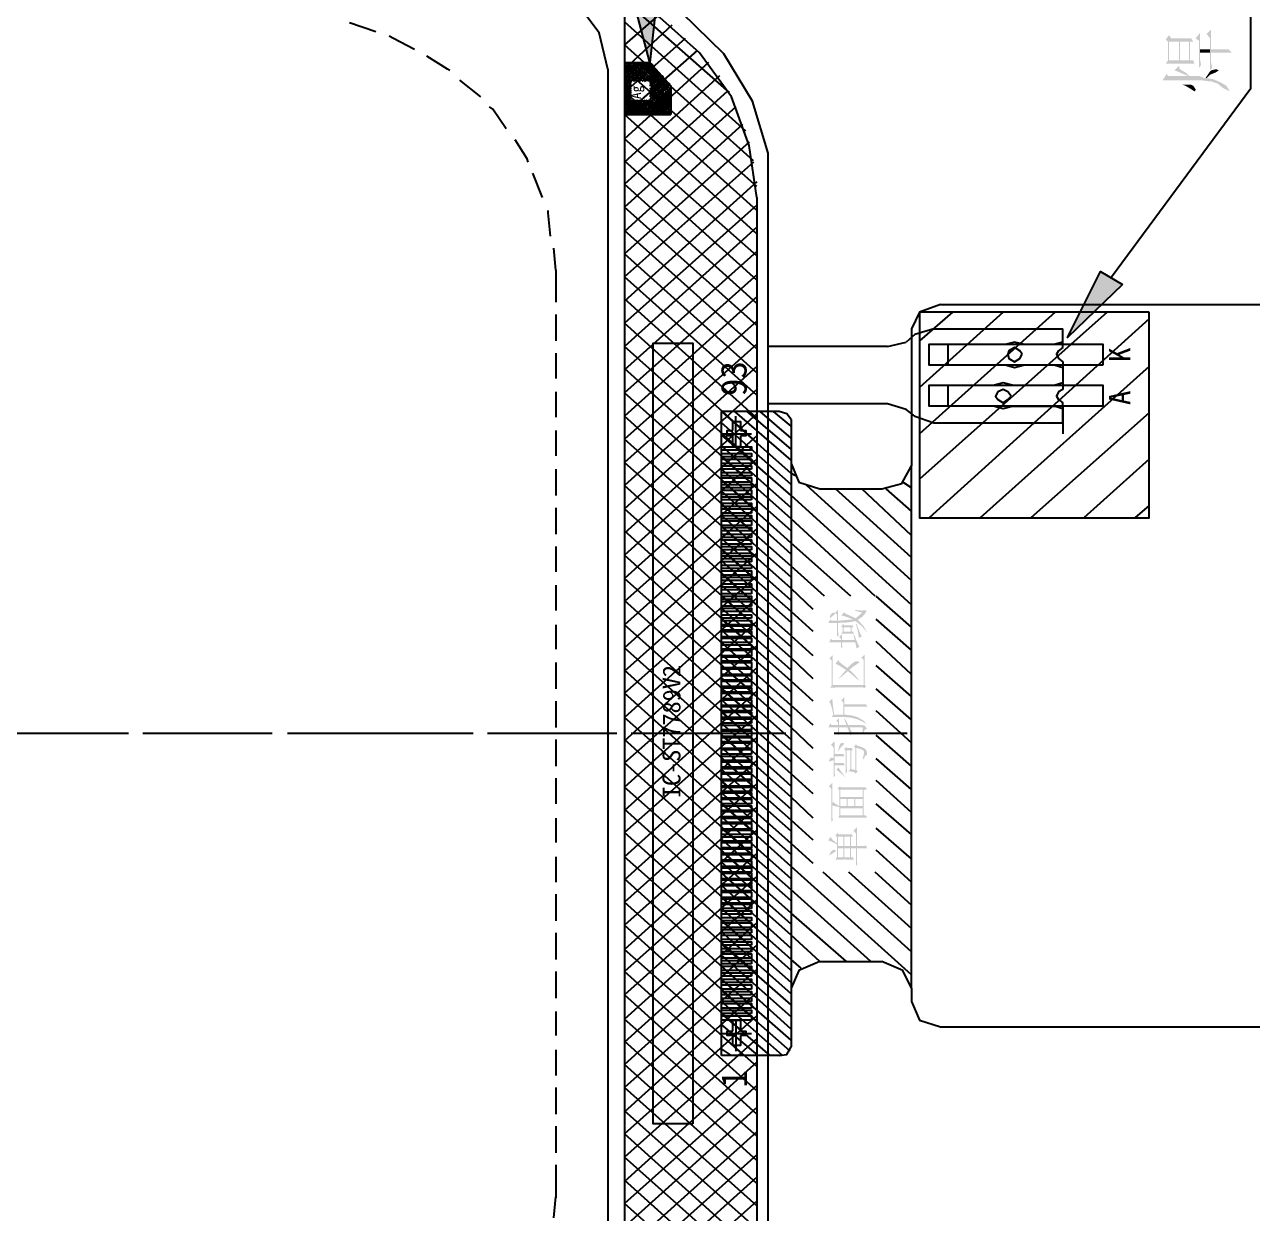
# Model space of a CAD drawing. Header units: millimetres. Extents: x 19 to 191, y 8 to 260.
# Drawn here: x 79.5 to 103.03, y 73.56 to 96.35 of the extents above; entities that cross this region are included whole.
import ezdxf

# ---------------------------------------------------------------- set-up
doc = ezdxf.new("R2010")
doc.units = ezdxf.units.MM
doc.layers.get('0').update_dxf_attribs({"linetype": 'CONTINUOUS'})

msp = doc.modelspace()

# ---------------------------------------------------------------- hatches: boundary and pattern name
for points in [[(91.588167, 96.611722), (91.482333, 95.616889), (91.228333, 96.590556)], [(102.150333, 96.167222), (102.213833, 96.082556), (102.213833, 95.468722), (102.256167, 95.511056), (102.235, 95.638056), (102.235, 96.251889)], [(101.367167, 95.595722), (101.621167, 95.595722), (101.621167, 95.659222), (101.430667, 95.659222), (101.430667, 96.146056), (101.4095, 95.659222)], [(101.367167, 96.061389), (101.4095, 96.019056), (101.4095, 95.659222), (101.430667, 96.146056)], [(101.430667, 96.146056), (101.430667, 96.019056), (101.621167, 96.019056), (101.621167, 95.595722), (101.642333, 95.595722), (101.642333, 96.019056), (101.811667, 96.019056), (101.811667, 95.659222), (101.832833, 96.019056), (101.896333, 96.019056), (101.854, 96.082556), (101.473, 96.082556)], [(101.642333, 95.595722), (101.9175, 95.595722), (101.896333, 95.659222), (101.832833, 95.659222), (101.832833, 96.019056), (101.811667, 95.659222), (101.642333, 95.659222), (101.642333, 96.019056)], [(101.938667, 96.082556), (102.002167, 96.040222), (102.002167, 95.511056), (102.0445, 95.574556), (102.023333, 95.680389), (102.023333, 96.188389)], [(102.023333, 95.807389), (102.213837, 95.807389), (102.213837, 95.870886), (102.023333, 95.870886)], [(102.235, 95.870889), (102.235, 95.807389), (102.637167, 95.807389), (102.573667, 95.870889), (102.446667, 95.870889)], [(101.5365, 95.468722), (101.642333, 95.426389), (101.7905, 95.362889), (101.811667, 95.278222), (102.065667, 95.278222), (102.213833, 95.257056), (102.235, 95.257056), (102.362, 95.214722), (102.467833, 95.130056), (102.594833, 95.066556), (102.531333, 95.172389), (102.4255, 95.235889), (102.277333, 95.299389), (102.150333, 95.320556), (102.108, 95.320556), (102.002167, 95.362889), (101.811667, 95.362889), (101.748167, 95.426389), (101.642333, 95.489889), (101.621167, 95.553389)], [(101.303667, 95.278222), (101.811667, 95.278222), (101.7905, 95.362889), (101.4095, 95.362889), (101.388333, 95.405222)], [(102.129167, 95.320556), (102.150333, 95.320556), (102.213833, 95.384056), (102.319667, 95.426389), (102.383167, 95.468722), (102.340833, 95.489889), (102.319667, 95.489889), (102.235, 95.468722), (102.213833, 95.447556)], [(101.684667, 95.193556), (101.748167, 95.172389), (101.854, 95.108889), (101.9175, 95.066556), (101.938667, 95.087722), (101.938667, 95.108889), (101.896333, 95.172389), (101.854, 95.193556)], [(100.541667, 91.362389), (99.483333, 90.346389), (100.118333, 91.616389)], [(94.191667, 77.963889), (94.212833, 77.963889), (94.212833, 77.985055), (94.191667, 77.985055)], [(89.683167, 73.857556), (89.704333, 73.857556), (89.704333, 73.878727), (89.683167, 73.878727)]]:
    msp.add_hatch(color=7).paths.add_polyline_path(points)
at = {"true_color": 0xff00ff}
h = msp.add_hatch(color=6, dxfattribs=at)
h.paths.add_polyline_path([(95.393639, 84.6731), (95.270167, 84.676407), (95.152758, 84.6731), (95.178114, 84.714441), (95.178114, 84.790508), (95.149451, 84.812557), (95.187485, 84.857205), (95.206226, 84.83185), (95.304893, 84.83185), (95.364976, 84.834606), (95.383717, 84.793816), (95.352298, 84.793816), (95.352298, 84.714441), (95.377654, 84.714441)])
h.paths.add_polyline_path([(95.196855, 84.714441), (95.333005, 84.714441), (95.333005, 84.793816), (95.196855, 84.793816)])
h.paths.add_polyline_path([(95.488448, 84.590968), (95.484926, 84.62765), (95.474323, 84.684744), (95.45659, 84.762198), (95.431673, 84.859962), (95.444351, 84.863269), (95.476786, 84.768503), (95.504571, 84.696733), (95.527602, 84.648011), (95.545775, 84.622388)])
h.paths.add_polyline_path([(94.98133, 84.879254), (94.901955, 84.875947), (94.939989, 84.942644), (94.962589, 84.920595), (95.070076, 84.920595), (95.070076, 85.031389), (95.028735, 85.072731), (95.089368, 85.132813), (95.089368, 84.920595), (95.374347, 84.945951), (95.263552, 84.991702), (95.152758, 85.022019), (95.20347, 85.082101), (95.229653, 85.058192), (95.288908, 85.031389), (95.428366, 84.968), (95.551838, 85.075487), (95.415688, 85.113521), (95.418995, 85.126198), (95.540814, 85.115174), (95.621842, 85.123442), (95.63452, 85.116828), (95.627217, 85.094848), (95.605857, 85.055092), (95.556592, 85.000521), (95.4664, 84.936029), (95.573335, 84.824477), (95.647198, 84.698455), (95.536817, 84.822203), (95.425058, 84.913981), (95.273336, 84.887936), (95.089368, 84.879254), (95.089368, 84.720504), (95.098739, 84.644436), (95.070076, 84.616324), (95.070076, 84.879254)])
h.paths.add_polyline_path([(94.927311, 84.964692), (94.941091, 85.025533), (94.959281, 85.056194), (94.990701, 85.075487), (95.019364, 85.06777), (95.035349, 85.056745), (95.013301, 85.037453)])
h.paths.add_polyline_path([(95.142836, 84.390877), (95.142836, 84.508286), (95.025979, 84.508286), (94.91794, 84.504979), (94.952667, 84.578291), (94.975267, 84.552935), (95.142836, 84.552935), (95.142836, 84.574983), (95.10811, 84.60971), (95.162129, 84.663729), (95.162129, 84.552935), (95.409073, 84.552935), (95.383717, 84.654358), (95.396395, 84.657114), (95.432965, 84.561728), (95.46323, 84.491405), (95.487087, 84.446197), (95.504433, 84.426155), (95.444351, 84.390877), (95.418995, 84.508286), (95.162129, 84.508286), (95.162129, 84.495608), (95.171499, 84.419541)])
h = msp.add_hatch(color=6, dxfattribs=at)
h.paths.add_polyline_path([(95.079446, 83.787568), (95.241504, 83.977737), (95.131812, 84.048844), (95.041413, 84.095146), (95.092124, 84.167906), (95.111072, 84.136005), (95.154412, 84.097902), (95.269616, 84.012464), (95.358017, 84.100245), (95.406317, 84.135936), (95.450414, 84.145858), (95.484038, 84.13759), (95.501126, 84.126565), (95.469707, 84.101209), (95.388678, 84.048844), (95.30765, 83.983801), (95.431673, 83.857021), (95.510497, 83.749534), (95.401356, 83.850958), (95.27623, 83.952381)])
h.paths.add_polyline_path([(94.968652, 83.686144), (94.968652, 84.158536), (94.924555, 84.202633), (94.987945, 84.262715), (94.987945, 83.686144), (95.580501, 83.686144), (95.580501, 84.171214), (95.535853, 84.215311), (95.599794, 84.272637), (95.599794, 83.689452), (95.627906, 83.670159), (95.589872, 83.622755), (95.57113, 83.641496), (95.048027, 83.641496), (95.006824, 83.640738), (94.939989, 83.63874)])
h = msp.add_hatch(color=6, dxfattribs=at)
h.paths.add_polyline_path([(95.647198, 83.27054), (95.563827, 83.27302), (95.504433, 83.273847), (95.209533, 83.273847), (95.209533, 83.121711), (95.346157, 83.107673), (95.464126, 83.07224), (95.563388, 83.015516), (95.643891, 82.937606), (95.551769, 82.99066), (95.450414, 83.035722), (95.330938, 83.064661), (95.194099, 83.075409), (95.064012, 83.075823), (94.965345, 83.073756), (94.997315, 83.121711), (94.978092, 83.214298), (94.958455, 83.286938), (94.938404, 83.339528), (94.91794, 83.371963), (94.978023, 83.425982), (94.990701, 83.299203), (95.013301, 83.121711), (95.190792, 83.121711), (95.190792, 83.355978), (95.149451, 83.397319), (95.209533, 83.457402), (95.209533, 83.317944), (95.529789, 83.317944), (95.627906, 83.321251)])
h.paths.add_polyline_path([(95.317571, 82.72208), (95.305031, 82.77417), (95.26686, 82.88083), (95.10811, 82.88083), (95.10811, 82.788777), (95.114724, 82.750744), (95.089368, 82.725388), (95.089368, 82.88083), (94.905262, 82.877523), (94.939989, 82.953591), (94.962589, 82.924928), (95.089368, 82.924928), (95.089368, 82.966269), (95.054091, 83.000995), (95.10811, 83.055014), (95.10811, 82.924928), (95.250874, 82.924928), (95.206226, 83.042336), (95.218904, 83.045644), (95.282294, 82.924928), (95.53916, 82.924928), (95.602481, 82.909218), (95.640584, 82.855474), (95.600896, 82.831565), (95.564516, 82.760114), (95.551838, 82.760114), (95.561484, 82.81875), (95.564516, 82.855474), (95.555834, 82.874354), (95.529789, 82.88083), (95.304893, 82.88083), (95.349955, 82.794841), (95.377654, 82.760114)])
h = msp.add_hatch(color=6, dxfattribs=at)
h.paths.add_polyline_path([(95.234889, 81.991991), (95.234889, 82.432412), (95.206226, 82.454461), (95.241504, 82.501866), (95.260245, 82.479817), (95.355605, 82.483124), (95.371039, 82.43572), (95.345683, 82.43572), (95.345683, 82.07743), (95.421751, 82.058137), (95.421751, 82.483124), (95.393639, 82.505173), (95.431673, 82.555885), (95.447107, 82.530529), (95.557212, 82.493873), (95.613574, 82.460524), (95.637001, 82.417943), (95.647198, 82.353037), (95.609991, 82.334089), (95.574438, 82.264292), (95.561209, 82.267599), (95.582155, 82.361512), (95.588218, 82.40871), (95.576505, 82.430965), (95.544121, 82.451154), (95.441044, 82.486431), (95.441044, 82.055381), (95.463092, 82.032781), (95.425058, 81.991991), (95.409073, 82.01404), (95.350644, 82.029474), (95.292216, 82.036089), (95.326942, 82.083493), (95.326942, 82.43572), (95.254182, 82.43572), (95.254182, 82.096171), (95.263552, 82.020103)])
h.paths.add_polyline_path([(95.022671, 82.365715), (95.123475, 82.366542), (95.190792, 82.369023), (95.212841, 82.321618), (95.022671, 82.321618), (95.022671, 82.194839), (95.196855, 82.194839), (95.216148, 82.146883), (95.133052, 82.149363), (95.022671, 82.15019), (95.022671, 82.023411), (95.032042, 81.947343), (95.003379, 81.91868), (95.003379, 82.251614), (94.911877, 82.216887), (94.928, 82.268081), (94.94495, 82.289648), (94.968652, 82.299018), (95.003379, 82.280277), (95.003379, 82.495802), (94.955974, 82.543207), (95.022671, 82.609904)])
h.paths.add_polyline_path([(95.057398, 82.064752), (95.104802, 82.115464), (95.111417, 82.083493), (95.231582, 81.915924), (95.143112, 81.996952)])
h.paths.add_polyline_path([(95.082754, 82.410364), (95.114724, 82.527221), (95.132501, 82.561259), (95.147797, 82.574626), (95.171499, 82.577933), (95.200163, 82.572972), (95.212841, 82.562499), (95.184177, 82.537143), (95.139873, 82.49091)])
h = msp.add_hatch(color=6, dxfattribs=at)
h.paths.add_polyline_path([(95.418995, 81.369389), (95.558452, 81.369389), (95.558452, 81.502232), (95.418995, 81.502232)])
h.paths.add_polyline_path([(95.114724, 81.34679), (94.978023, 81.382067), (94.978023, 81.17922), (94.987945, 81.096538), (94.959281, 81.067875), (94.959281, 81.701772), (94.911877, 81.752484), (94.978023, 81.80981), (94.978023, 81.413487), (95.003379, 81.460891), (95.013301, 81.429472), (95.114724, 81.366082), (95.114724, 81.676416), (95.082754, 81.699016), (95.120788, 81.749728), (95.142836, 81.727128), (95.404663, 81.727955), (95.618535, 81.730435), (95.640584, 81.683031), (95.577194, 81.683031), (95.577194, 81.191898), (95.621842, 81.191898), (95.643891, 81.143942), (95.517731, 81.146423), (95.360566, 81.14725), (95.206364, 81.146423), (95.089368, 81.143942), (95.114724, 81.191898)])
h.paths.add_polyline_path([(95.133466, 81.191898), (95.558452, 81.191898), (95.558452, 81.328048), (95.133466, 81.328048)])
h.paths.add_polyline_path([(95.133466, 81.543573), (95.558452, 81.543573), (95.558452, 81.683031), (95.133466, 81.683031)])
h.paths.add_polyline_path([(95.133466, 81.369389), (95.254182, 81.369389), (95.254182, 81.502232), (95.133466, 81.502232)])
h.paths.add_polyline_path([(95.272923, 81.369389), (95.399702, 81.369389), (95.399702, 81.502232), (95.272923, 81.502232)])
h = msp.add_hatch(color=6, dxfattribs=at)
h.paths.add_polyline_path([(95.086061, 80.38934), (95.190792, 80.38934), (95.190792, 80.560768), (95.086061, 80.560768)])
h.paths.add_polyline_path([(95.086061, 80.604865), (95.190792, 80.604865), (95.190792, 80.785664), (95.086061, 80.785664)])
h.paths.add_polyline_path([(95.209533, 80.38934), (95.317571, 80.38934), (95.317571, 80.560768), (95.209533, 80.560768)])
h.paths.add_polyline_path([(95.209533, 80.604865), (95.317571, 80.604865), (95.317571, 80.785664), (95.209533, 80.785664)])
h.paths.add_polyline_path([(94.914633, 80.418003), (94.957628, 80.501788), (95.006686, 80.533759), (95.04031, 80.521081), (95.051334, 80.506749), (95.013301, 80.481393)])
h.paths.add_polyline_path([(95.453722, 80.604865), (95.56176, 80.605692), (95.62515, 80.608173), (95.647198, 80.557461), (95.453722, 80.560768), (95.453722, 80.291224), (95.459785, 80.249883), (95.434429, 80.224527), (95.434429, 80.560768), (95.336313, 80.560768), (95.336313, 80.38934), (95.374347, 80.38934), (95.393639, 80.341936), (95.216148, 80.345243), (95.038656, 80.341936), (95.066768, 80.392648), (95.066768, 80.633529), (94.982984, 80.679279), (94.899199, 80.712904), (94.946604, 80.776293), (94.987945, 80.720621), (95.066768, 80.65227), (95.066768, 80.779049), (95.038656, 80.804405), (95.07669, 80.855117), (95.098739, 80.827005), (95.259005, 80.827556), (95.352298, 80.829761), (95.371039, 80.785664), (95.336313, 80.785664), (95.336313, 80.604865), (95.434429, 80.604865), (95.434429, 80.842439), (95.383717, 80.893151), (95.453722, 80.963155)])

# ---------------------------------------------------------------- linework, layer by layer
at = {"color": 7}
for points in [[(100.33, 91.510556), (102.997, 95.130056), (102.997, 105.946222)], [(93.747167, 93.881222), (93.450833, 94.876056), (92.9005, 95.786222), (92.096167, 96.569389), (91.143667, 97.140889), (90.064167, 97.500722), (88.9, 97.627722)], [(90.9955, 96.908056), (90.9955, 68.629389)], [(93.006333, 95.045389), (90.9955, 96.823389)], [(91.651667, 96.527056), (90.9955, 95.955556)], [(93.323833, 94.304556), (90.9955, 96.400056)], [(91.905667, 96.336556), (90.9955, 95.489889)], [(92.159667, 96.082556), (90.9955, 95.045389)], [(93.472, 93.733056), (90.9955, 95.955556)], [(92.3925, 95.849722), (90.9955, 94.622056)], [(92.604167, 95.616889), (90.9955, 94.156389)], [(93.5355, 93.246222), (90.9955, 95.489889)], [(92.815833, 95.362889), (90.9955, 93.711889)], [(93.5355, 92.780556), (90.9955, 95.066556)], [(92.964, 95.066556), (90.9955, 93.288556)], [(93.133333, 94.770222), (90.9955, 92.844056)], [(93.5355, 92.336056), (90.9955, 94.622056)], [(93.260333, 94.431556), (90.9955, 92.378389)], [(93.5355, 91.912722), (90.9955, 94.156389)], [(93.387333, 94.092889), (90.9955, 91.955056)], [(93.747167, 71.635056), (93.747167, 93.881222)], [(93.5355, 91.447056), (90.9955, 93.733056)], [(93.472, 93.711889), (90.9955, 91.510556)], [(93.5355, 93.330889), (90.9955, 91.044889)], [(93.5355, 91.002556), (90.9955, 93.288556)], [(93.5355, 92.886389), (90.9955, 90.621556)], [(93.5355, 90.579222), (90.9955, 92.844056)], [(93.5355, 92.463056), (90.9955, 90.177056)], [(93.5355, 90.134722), (90.9955, 92.399556)], [(93.5355, 91.997389), (90.9955, 89.732556)], [(93.5355, 89.669056), (90.9955, 91.955056)], [(93.5355, 91.552889), (90.9955, 89.288056)], [(93.5355, 89.245722), (90.9955, 91.510556)], [(93.5355, 91.129556), (90.9955, 88.843556)], [(93.5355, 88.801222), (90.9955, 91.087222)], [(93.5355, 90.663889), (90.9955, 88.399056)], [(93.5355, 88.335556), (90.9955, 90.621556)], [(93.5355, 90.219389), (90.9955, 87.954556)], [(93.5355, 87.912222), (90.9955, 90.177056)], [(93.5355, 89.796056), (90.9955, 87.510056)], [(93.5355, 87.467722), (90.9955, 89.753722)], [(93.5355, 89.351556), (90.9955, 87.065556)], [(93.5355, 87.023222), (90.9955, 89.288056)], [(99.398667, 89.034056), (99.398667, 88.504889)], [(93.5355, 88.885889), (90.9955, 86.599889)], [(93.5355, 86.557556), (90.9955, 88.843556)], [(93.5355, 88.462556), (90.9955, 86.176556)], [(93.5355, 86.134222), (90.9955, 88.399056)], [(93.5355, 88.018056), (90.9955, 85.732056)], [(93.5355, 85.689722), (90.9955, 87.954556)], [(93.5355, 87.552389), (90.9955, 85.287556)], [(94.276333, 87.700556), (94.191667, 87.742889)], [(96.498833, 87.467722), (96.3295, 87.573556)], [(93.5355, 85.224056), (90.9955, 87.510056)], [(96.498833, 85.224056), (94.191667, 87.319556)], [(96.498833, 85.689722), (94.488, 87.510056)], [(96.498833, 86.134222), (95.038333, 87.446556)], [(96.498833, 86.557556), (95.546333, 87.446556)], [(96.498833, 87.023222), (96.012, 87.446556)], [(93.5355, 87.107889), (90.9955, 84.843056)], [(93.5355, 84.800722), (90.9955, 87.065556)], [(95.800333, 85.393389), (94.191667, 86.875056)], [(93.5355, 86.684556), (90.9955, 84.398556)], [(93.5355, 84.356222), (90.9955, 86.642222)], [(95.334667, 85.393389), (94.191667, 86.409389)], [(93.5355, 86.218889), (90.9955, 83.954056)], [(93.5355, 83.890556), (90.9955, 86.176556)], [(94.826667, 85.393389), (94.191667, 85.964889)], [(93.5355, 85.774389), (90.9955, 83.530722)], [(93.5355, 83.467222), (90.9955, 85.732056)], [(94.615, 85.139389), (94.191667, 85.541556)], [(93.5355, 85.351056), (90.9955, 83.065056)], [(93.5355, 83.022722), (90.9955, 85.308722)], [(96.498833, 84.800722), (95.8215, 85.393389)], [(94.615, 84.716056), (94.191667, 85.097056)], [(96.498833, 84.356222), (95.8215, 84.948889)], [(93.5355, 84.906556), (90.9955, 82.620556)], [(93.5355, 82.578222), (90.9955, 84.843056)], [(94.615, 84.250389), (94.191667, 84.631389)], [(96.498833, 83.890556), (95.8215, 84.525556)], [(93.5355, 84.440889), (90.9955, 82.197222)], [(93.5355, 82.133722), (90.9955, 84.398556)], [(93.5355, 84.017556), (90.9955, 81.731556)], [(94.615, 83.805889), (94.191667, 84.208056)], [(96.498833, 83.467222), (95.8215, 84.059889)], [(93.5355, 81.689222), (90.9955, 83.975222)], [(94.615, 83.382556), (94.191667, 83.763556)], [(93.5355, 83.573056), (90.9955, 81.287056)], [(93.5355, 81.244722), (90.9955, 83.530722)], [(96.498833, 83.022722), (95.8215, 83.615389)], [(94.615, 82.916889), (94.191667, 83.297889)], [(93.5355, 83.107389), (90.9955, 80.863722)], [(93.5355, 80.821389), (90.9955, 83.065056)], [(96.498833, 82.578222), (95.8215, 83.192056)], [(94.615, 82.472389), (94.191667, 82.874556)], [(93.5355, 82.684056), (90.9955, 80.398056)], [(93.5355, 80.355722), (90.9955, 82.641722)], [(96.498833, 82.133722), (95.8215, 82.726389)], [(94.615, 82.049056), (94.191667, 82.430056)], [(93.5355, 82.239556), (90.9955, 79.953556)], [(93.5355, 79.911222), (90.9955, 82.197222)], [(96.498833, 81.689222), (95.8215, 82.281889)], [(94.615, 81.604556), (94.191667, 81.985556)], [(93.5355, 81.795056), (90.9955, 79.530222)], [(93.5355, 79.487889), (90.9955, 81.731556)], [(96.498833, 81.244722), (95.8215, 81.858556)], [(94.615, 81.138889), (94.191667, 81.541056)], [(96.498833, 80.821389), (95.8215, 81.414056)], [(93.5355, 81.350556), (90.9955, 79.085722)], [(93.5355, 79.022222), (90.9955, 81.308222)], [(94.615, 80.715556), (94.191667, 81.096556)], [(96.498833, 80.355722), (95.8215, 80.948389)], [(93.5355, 80.906056), (90.9955, 78.620056)], [(93.5355, 78.577722), (90.9955, 80.863722)], [(93.5355, 80.461556), (90.9955, 78.196722)], [(94.615, 80.271056), (94.191667, 80.652056)], [(96.498833, 79.911222), (95.8215, 80.525056)], [(93.5355, 78.154389), (90.9955, 80.398056)], [(93.5355, 80.017056), (90.9955, 77.752222)], [(96.498833, 78.133222), (94.191667, 80.207556)], [(96.498833, 78.577722), (94.8055, 80.101722)], [(96.498833, 79.022222), (95.292333, 80.101722)], [(96.498833, 79.466722), (95.800333, 80.101722)], [(93.5355, 77.688722), (90.9955, 79.974722)], [(95.715667, 78.387222), (94.191667, 79.763056)], [(93.5355, 79.572556), (90.9955, 77.286556)], [(93.5355, 77.244222), (90.9955, 79.530222)], [(95.25, 78.387222), (94.191667, 79.318556)], [(93.5355, 79.128056), (90.9955, 76.842056)], [(93.5355, 76.799722), (90.9955, 79.085722)], [(94.742, 78.387222), (94.191667, 78.895222)], [(93.5355, 78.704722), (90.9955, 76.418722)], [(93.5355, 76.376389), (90.9955, 78.620056)], [(94.382167, 78.260222), (94.191667, 78.429556)], [(93.5355, 78.239056), (90.9955, 75.974222)], [(93.5355, 75.910722), (90.9955, 78.196722)], [(93.5355, 77.794556), (90.9955, 75.508556)], [(93.5355, 75.466222), (90.9955, 77.752222)], [(93.5355, 77.350056), (90.9955, 75.085222)], [(93.5355, 75.042889), (90.9955, 77.286556)], [(93.5355, 76.905556), (90.9955, 74.640722)], [(93.5355, 74.577222), (90.9955, 76.863222)], [(93.5355, 76.461056), (90.9955, 74.175056)], [(93.5355, 74.132722), (90.9955, 76.418722)], [(93.5355, 76.016556), (90.9955, 73.751722)], [(93.5355, 73.709389), (90.9955, 75.974222)], [(93.5355, 75.593222), (90.9955, 73.307222)], [(93.5355, 73.264889), (90.9955, 75.529722)], [(93.5355, 75.127556), (90.9955, 72.841556)], [(93.5355, 72.799222), (90.9955, 75.085222)], [(93.5355, 74.683056), (90.9955, 72.418222)], [(93.5355, 72.375889), (90.9955, 74.640722)], [(93.5355, 74.259722), (90.9955, 71.973722)], [(93.493167, 71.952556), (90.9955, 74.196222)], [(93.5355, 73.794056), (90.9955, 71.529222)], [(93.429667, 71.571556), (90.9955, 73.751722)]]:
    msp.add_lwpolyline(points, dxfattribs=at)
at = {"color": 4, "true_color": 0x00ffff}
for points in [[(93.5355, 93.034556), (93.387333, 94.029389), (93.048667, 94.960722), (92.434833, 95.807389), (91.672833, 96.484722), (90.720333, 97.035056), (89.683167, 97.373722), (88.5825, 97.458389)], [(86.233, 96.209556), (85.725, 96.378889)], [(86.973833, 95.870889), (86.571667, 96.082556), (86.487, 96.124889)], [(87.651167, 95.468722), (87.608833, 95.489889), (87.206667, 95.743889)], [(90.9955, 95.616889), (91.482333, 95.616889)], [(90.9955, 95.616889), (90.9955, 94.622056)], [(91.482333, 95.616889), (91.8845, 95.172389)], [(88.243833, 94.960722), (87.841667, 95.278222)], [(91.8845, 95.172389), (91.8845, 94.622056)], [(88.730667, 94.346889), (88.476667, 94.727889), (88.413167, 94.770222)], [(90.9955, 94.622056), (91.8845, 94.622056)], [(89.154, 93.711889), (89.132833, 93.775389), (88.9, 94.135222)], [(89.429167, 93.034556), (89.238667, 93.500222)], [(93.5355, 93.034556), (93.5355, 72.502889)], [(89.577333, 92.293722), (89.535, 92.738222), (89.535, 92.780556)], [(89.683167, 91.637556), (89.640833, 92.060889)], [(89.683167, 91.637556), (89.683167, 91.023722)], [(89.683167, 90.790889), (89.683167, 90.282889)], [(89.683167, 90.050056), (89.683167, 89.563222)], [(89.683167, 89.309222), (89.683167, 88.822389)], [(93.069833, 88.568389), (93.069833, 88.737722), (93.218, 88.737722), (93.218, 88.568389)], [(93.133333, 88.250889), (93.133333, 88.843556)], [(89.683167, 88.568389), (89.683167, 88.081556)], [(92.858167, 88.504889), (93.429667, 88.504889)], [(93.218, 88.462556), (93.218, 88.250889), (93.069833, 88.250889), (93.069833, 88.462556), (92.964, 88.462556), (92.964, 88.568389), (93.069833, 88.568389)], [(93.218, 88.568389), (93.323833, 88.568389), (93.323833, 88.462556), (93.218, 88.462556)], [(89.683167, 87.827556), (89.683167, 87.319556)], [(89.683167, 87.086722), (89.683167, 86.578722)], [(89.683167, 86.345889), (89.683167, 85.859056)], [(89.683167, 85.605056), (89.683167, 85.118222)], [(89.683167, 84.843056), (89.683167, 84.377389)], [(89.683167, 84.123389), (89.683167, 83.615389)], [(89.683167, 83.382556), (89.683167, 82.874556)], [(89.683167, 82.641722), (89.683167, 82.133722)], [(89.683167, 81.900889), (89.683167, 81.414056)], [(89.683167, 81.138889), (89.683167, 80.673222)], [(89.683167, 80.398056), (89.683167, 79.911222)], [(89.683167, 79.678389), (89.683167, 79.170389)], [(89.683167, 78.937556), (89.683167, 78.429556)], [(89.683167, 78.196722), (89.683167, 77.688722)], [(89.683167, 77.434722), (89.683167, 76.969056)], [(93.069833, 77.053722), (93.069833, 77.265389), (93.218, 77.265389), (93.218, 77.053722)], [(93.133333, 77.265389), (93.133333, 76.672722)], [(92.858167, 77.011389), (93.429667, 77.011389)], [(93.218, 76.969056), (93.218, 76.778556), (93.069833, 76.778556), (93.069833, 76.969056), (92.964, 76.969056), (92.964, 77.053722), (93.069833, 77.053722)], [(93.218, 77.053722), (93.323833, 77.053722), (93.323833, 76.969056), (93.218, 76.969056)], [(89.683167, 76.693889), (89.683167, 76.207056)], [(89.683167, 75.974222), (89.683167, 75.466222)], [(89.683167, 75.233389), (89.683167, 74.725389)], [(89.683167, 74.492556), (89.683167, 73.878722)], [(89.640833, 73.476556), (89.683167, 73.878722)]]:
    msp.add_lwpolyline(points, dxfattribs=at)
at = {"color": 6, "true_color": 0xff00ff}
for points in [[(90.678, 95.489889), (90.508667, 96.188389), (90.085333, 96.759889), (89.450333, 97.140889), (88.688333, 97.289056)], [(90.678, 95.489889), (90.678, 70.026389)]]:
    msp.add_lwpolyline(points, dxfattribs=at)
at = {"color": 7}
for points in [[(91.588167, 96.611722), (91.482333, 95.616889), (91.228333, 96.590556)], [(100.541667, 91.362389), (99.483333, 90.346389), (100.118333, 91.616389)], [(92.307833, 75.275722), (91.545833, 75.275722), (91.545833, 90.240556), (92.307833, 90.240556)], [(100.160667, 89.817222), (96.8375, 89.817222), (96.8375, 90.219389), (100.160667, 90.219389)], [(100.160667, 89.034056), (96.8375, 89.034056), (96.8375, 89.436222), (100.160667, 89.436222)]]:
    msp.add_lwpolyline(points, close=True, dxfattribs=at)
at = {"color": 2, "true_color": 0xffff00}
for points in [[(91.482333, 95.616889), (91.1225, 95.257056), (90.9955, 95.172389)], [(91.461167, 95.616889), (90.9955, 95.193556)], [(91.418833, 95.616889), (90.9955, 95.235889)], [(91.355333, 95.616889), (90.9955, 95.278222)], [(91.313, 95.616889), (90.9955, 95.320556)], [(91.270667, 95.616889), (90.9955, 95.384056)], [(91.228333, 95.616889), (90.9955, 95.426389)], [(91.164833, 95.616889), (90.9955, 95.468722)], [(91.1225, 95.616889), (90.9955, 95.511056)], [(91.059, 95.616889), (90.9955, 95.553389)], [(91.016667, 95.616889), (90.9955, 95.595722)], [(91.355333, 95.257056), (90.9955, 95.595722)], [(91.313, 95.257056), (90.9955, 95.553389)], [(91.418833, 95.257056), (91.016667, 95.616889)], [(91.461167, 95.257056), (91.059, 95.616889)], [(91.8845, 94.918389), (91.1225, 95.616889)], [(91.8845, 94.981889), (91.164833, 95.616889)], [(91.524667, 95.595722), (91.164833, 95.257056)], [(91.8845, 95.024222), (91.228333, 95.616889)], [(91.545833, 95.574556), (91.228333, 95.257056)], [(91.8845, 95.066556), (91.270667, 95.616889)], [(91.567, 95.553389), (91.270667, 95.257056)], [(91.8845, 95.108889), (91.313, 95.616889)], [(91.8845, 95.172389), (91.355333, 95.616889)], [(91.778667, 95.278222), (91.418833, 95.616889)], [(91.588167, 95.489889), (91.461167, 95.616889)], [(91.2495, 95.257056), (90.9955, 95.489889)], [(91.207167, 95.257056), (90.9955, 95.447556)], [(91.143667, 95.257056), (90.9955, 95.405222)], [(91.1225, 95.257056), (90.9955, 95.384056)], [(91.1225, 95.214722), (90.9955, 95.320556)], [(91.588167, 95.489889), (91.334167, 95.257056)], [(91.6305, 95.468722), (91.3765, 95.257056)], [(91.6305, 95.447556), (91.44, 95.257056)], [(91.651667, 95.426389), (91.461167, 95.257056)], [(91.672833, 95.405222), (91.482333, 95.235889)], [(91.694, 95.384056), (91.482333, 95.193556)], [(91.736333, 95.362889), (91.482333, 95.172389)], [(91.736333, 95.320556), (91.482333, 95.108889)], [(91.7575, 95.299389), (91.482333, 95.066556)], [(91.1225, 95.172389), (90.9955, 95.278222)], [(91.1225, 95.108889), (90.9955, 95.235889)], [(91.1225, 95.214722), (90.9955, 95.108889)], [(91.1225, 95.066556), (90.9955, 95.193556)], [(91.1225, 95.172389), (90.9955, 95.066556)], [(91.1225, 95.045389), (90.9955, 95.130056)], [(91.1225, 95.130056), (90.9955, 95.024222)], [(91.1225, 95.003056), (90.9955, 95.087722)], [(91.1225, 95.087722), (90.9955, 94.981889)], [(91.1225, 94.960722), (90.9955, 95.066556)], [(91.863333, 95.214722), (91.207167, 94.622056)], [(91.863333, 95.193556), (91.2495, 94.622056)], [(91.8845, 95.130056), (91.313, 94.622056)], [(91.8845, 95.087722), (91.355333, 94.622056)], [(91.8845, 95.066556), (91.418833, 94.622056)], [(91.778667, 95.278222), (91.482333, 95.024222)], [(91.799833, 95.257056), (91.482333, 94.981889)], [(91.8845, 94.876056), (91.482333, 95.235889)], [(91.842167, 95.235889), (91.482333, 94.918389)], [(91.8845, 94.854889), (91.482333, 95.193556)], [(91.8845, 94.812556), (91.482333, 95.130056)], [(91.8845, 94.770222), (91.482333, 95.087722)], [(91.8845, 94.706722), (91.482333, 95.066556)], [(91.1225, 95.045389), (90.9955, 94.918389)], [(91.44, 94.622056), (91.1225, 94.897222), (90.9955, 95.024222)], [(91.1225, 95.003056), (90.9955, 94.876056)], [(91.3765, 94.622056), (90.9955, 94.981889)], [(91.1225, 94.960722), (90.9955, 94.854889)], [(91.334167, 94.622056), (90.9955, 94.918389)], [(91.2495, 94.897222), (90.9955, 94.664389)], [(91.207167, 94.897222), (90.9955, 94.706722)], [(91.164833, 94.897222), (90.9955, 94.770222)], [(91.1225, 94.897222), (90.9955, 94.812556)], [(91.270667, 94.622056), (90.9955, 94.876056)], [(91.228333, 94.622056), (90.9955, 94.833722)], [(91.313, 94.897222), (91.016667, 94.622056)], [(91.355333, 94.897222), (91.059, 94.622056)], [(91.418833, 94.897222), (91.101333, 94.622056)], [(91.461167, 94.897222), (91.143667, 94.622056)], [(91.461167, 94.622056), (91.164833, 94.897222)], [(91.524667, 94.622056), (91.228333, 94.897222)], [(91.567, 94.622056), (91.270667, 94.897222)], [(91.6305, 94.622056), (91.334167, 94.897222)], [(91.672833, 94.622056), (91.3765, 94.897222)], [(91.736333, 94.622056), (91.418833, 94.897222)], [(91.8845, 95.024222), (91.461167, 94.622056)], [(91.778667, 94.622056), (91.461167, 94.897222)], [(91.8845, 94.664389), (91.482333, 95.024222)], [(91.863333, 94.622056), (91.482333, 94.981889)], [(91.8845, 94.981889), (91.482333, 94.622056)], [(91.842167, 94.622056), (91.482333, 94.918389)], [(91.8845, 94.918389), (91.545833, 94.622056)], [(91.8845, 94.876056), (91.588167, 94.622056)], [(91.8845, 94.833722), (91.651667, 94.622056)], [(91.164833, 94.622056), (90.9955, 94.791389)], [(91.1225, 94.622056), (90.9955, 94.727889)], [(91.101333, 94.622056), (90.9955, 94.706722)], [(91.037833, 94.622056), (90.9955, 94.664389)], [(91.8845, 94.791389), (91.694, 94.622056)], [(91.8845, 94.727889), (91.7575, 94.622056)], [(91.8845, 94.706722), (91.799833, 94.622056)], [(91.8845, 94.664389), (91.842167, 94.622056)], [(97.282, 90.833222), (96.647, 90.282889)], [(98.255667, 90.833222), (96.647, 89.393889)], [(99.2505, 90.833222), (96.647, 88.504889)], [(100.245333, 90.833222), (96.647, 87.637056)], [(101.049667, 90.706222), (96.8375, 86.896222)], [(96.922167, 90.515722), (96.562333, 90.409889), (96.393, 90.261722)], [(96.922167, 90.515722), (99.398667, 90.515722)], [(99.398667, 90.155889), (99.398667, 90.515722)], [(96.033167, 90.177056), (93.747167, 90.177056)], [(96.033167, 90.177056), (96.393, 90.261722)], [(97.197333, 89.817222), (97.197333, 90.219389), (98.319167, 90.219389)], [(98.636667, 90.219389), (98.467333, 90.261722), (98.319167, 90.219389)], [(98.636667, 90.219389), (99.2505, 90.219389)], [(99.398667, 90.261722), (99.2505, 90.219389)], [(99.398667, 90.155889), (99.314, 90.092389), (99.271667, 90.028889), (99.314, 89.944222), (99.398667, 89.880722)], [(99.398667, 89.880722), (99.398667, 89.351556)], [(98.319167, 89.817222), (97.197333, 89.817222)], [(101.049667, 89.796056), (97.811167, 86.896222)], [(98.319167, 89.817222), (98.467333, 89.774889), (98.636667, 89.817222)], [(99.2505, 89.817222), (98.636667, 89.817222)], [(99.2505, 89.817222), (99.398667, 89.774889)], [(98.086333, 89.034056), (97.197333, 89.034056), (97.197333, 89.436222), (98.086333, 89.436222)], [(98.425, 89.436222), (98.255667, 89.478556), (98.086333, 89.436222)], [(98.425, 89.436222), (99.2505, 89.436222)], [(99.398667, 89.478556), (99.2505, 89.436222)], [(99.398667, 89.351556), (99.314, 89.309222), (99.271667, 89.224556), (99.314, 89.161056), (99.398667, 89.097556)], [(96.033167, 89.076389), (93.747167, 89.076389)], [(96.393, 88.970556), (96.033167, 89.076389)], [(96.562333, 88.843556), (96.393, 88.970556)], [(98.086333, 89.034056), (98.255667, 88.991722), (98.425, 89.034056)], [(98.425, 89.034056), (99.2505, 89.034056)], [(99.2505, 89.034056), (99.398667, 88.991722)], [(99.398667, 88.716556), (99.398667, 89.097556)], [(96.562333, 88.843556), (96.922167, 88.716556)], [(96.922167, 88.716556), (99.398667, 88.716556)], [(101.049667, 88.907056), (98.784833, 86.896222)], [(101.049667, 88.018056), (99.800833, 86.896222)], [(101.049667, 87.129056), (100.7745, 86.896222)]]:
    msp.add_lwpolyline(points, dxfattribs=at)
at = {"color": 30, "true_color": 0xff7e00}
for points in [[(97.049167, 90.981389), (96.647, 90.833222), (96.498833, 90.515722)], [(97.049167, 90.981389), (103.801333, 90.981389)], [(96.498833, 90.515722), (96.498833, 87.891056)], [(94.191667, 87.742889), (92.858167, 88.928222)], [(92.858167, 76.588056), (92.858167, 88.928222)], [(93.958833, 88.928222), (92.858167, 88.928222)], [(94.191667, 87.531222), (92.858167, 88.716556)], [(94.191667, 87.996889), (93.112167, 88.928222)], [(94.191667, 88.208556), (93.345, 88.928222)], [(94.191667, 88.420222), (93.599, 88.928222)], [(94.191667, 88.653056), (93.853, 88.928222)], [(94.191667, 88.780056), (94.107, 88.885889), (93.958833, 88.928222)], [(94.191667, 88.780056), (94.191667, 87.933389)], [(94.191667, 87.319556), (92.858167, 88.483722)], [(94.191667, 87.086722), (92.858167, 88.272056)], [(94.191667, 86.875056), (92.858167, 88.060389)], [(94.191667, 86.642222), (92.858167, 87.827556)], [(94.191667, 87.933389), (94.191667, 77.879222)], [(94.191667, 87.933389), (94.339833, 87.573556), (94.742, 87.446556)], [(95.927333, 87.446556), (96.308333, 87.552389), (96.498833, 87.891056)], [(96.498833, 77.879222), (96.498833, 87.891056)], [(94.191667, 86.409389), (92.858167, 87.615889)], [(94.191667, 86.197722), (92.858167, 87.404222)], [(94.742, 87.446556), (95.927333, 87.446556)], [(94.191667, 85.964889), (92.858167, 87.150222)], [(94.191667, 85.753222), (92.858167, 86.938556)], [(94.191667, 85.541556), (92.858167, 86.726889)], [(94.191667, 85.308722), (92.858167, 86.494056)], [(94.191667, 85.097056), (92.858167, 86.282389)], [(94.191667, 84.885389), (92.858167, 86.070722)], [(94.191667, 84.631389), (92.858167, 85.816722)], [(94.191667, 84.419722), (92.858167, 85.605056)], [(94.191667, 84.208056), (92.858167, 85.393389)], [(94.191667, 83.975222), (92.858167, 85.160556)], [(94.191667, 83.763556), (92.858167, 84.948889)], [(94.191667, 83.551889), (92.858167, 84.737222)], [(94.191667, 83.297889), (92.858167, 84.504389)], [(94.191667, 83.086222), (92.858167, 84.271556)], [(94.191667, 82.874556), (92.858167, 84.059889)], [(94.191667, 82.641722), (92.858167, 83.827056)], [(94.191667, 82.430056), (92.858167, 83.615389)], [(94.191667, 82.218389), (92.858167, 83.403722)], [(94.191667, 81.985556), (92.858167, 83.170889)], [(94.191667, 81.752722), (92.858167, 82.959222)], [(94.191667, 81.541056), (92.858167, 82.726389)], [(94.191667, 81.308222), (92.858167, 82.493556)], [(94.191667, 81.096556), (92.858167, 82.281889)], [(94.191667, 80.884889), (92.858167, 82.070222)], [(94.191667, 80.652056), (92.858167, 81.837389)], [(94.191667, 80.440389), (92.858167, 81.625722)], [(94.191667, 80.207556), (92.858167, 81.414056)], [(94.191667, 79.974722), (92.858167, 81.160056)], [(94.191667, 79.763056), (92.858167, 80.948389)], [(94.191667, 79.551389), (92.858167, 80.736722)], [(94.191667, 79.318556), (92.858167, 80.503889)], [(94.191667, 79.106889), (92.858167, 80.292222)], [(94.191667, 78.895222), (92.858167, 80.080556)], [(94.191667, 78.641222), (92.858167, 79.847722)], [(94.191667, 78.429556), (92.858167, 79.614889)], [(94.191667, 78.217889), (92.858167, 79.403222)], [(94.191667, 77.985056), (92.858167, 79.170389)], [(94.191667, 77.773389), (92.858167, 78.958722)], [(94.191667, 77.561722), (92.858167, 78.725889)], [(94.191667, 77.328889), (92.858167, 78.514222)], [(94.742, 78.387222), (94.339833, 78.217889), (94.191667, 77.879222)], [(94.742, 78.387222), (95.927333, 78.387222)], [(96.498833, 77.879222), (96.3295, 78.217889), (95.927333, 78.387222)], [(94.191667, 77.096056), (92.858167, 78.302556)], [(94.191667, 76.884389), (92.858167, 78.048556)], [(94.191667, 77.879222), (94.191667, 76.757389)], [(96.498833, 77.879222), (96.498833, 77.625222)], [(94.1705, 76.672722), (92.858167, 77.836889)], [(94.022333, 76.588056), (92.858167, 77.625222)], [(96.498833, 77.625222), (96.647, 77.265389), (97.049167, 77.138389)], [(93.7895, 76.588056), (92.858167, 77.392389)], [(93.556667, 76.588056), (92.858167, 77.180722)], [(93.2815, 76.588056), (92.858167, 76.969056)], [(97.049167, 77.138389), (107.442, 77.138389)], [(93.048667, 76.588056), (92.858167, 76.715056)], [(93.958833, 76.588056), (94.107, 76.609222), (94.191667, 76.757389)], [(93.958833, 76.588056), (92.858167, 76.588056)]]:
    msp.add_lwpolyline(points, dxfattribs=at)
at = {"color": 2, "true_color": 0xffff00}
for points in [[(101.049667, 90.833222), (96.647, 90.833222), (96.647, 86.896222), (101.049667, 86.896222)], [(98.6155, 90.028889), (98.573167, 90.092389), (98.467333, 90.155889), (98.3615, 90.092389), (98.340333, 90.028889), (98.3615, 89.944222), (98.467333, 89.880722), (98.573167, 89.944222)], [(98.403833, 89.224556), (98.340333, 89.309222), (98.255667, 89.351556), (98.149833, 89.309222), (98.1075, 89.224556), (98.149833, 89.161056), (98.255667, 89.097556), (98.340333, 89.161056)]]:
    msp.add_lwpolyline(points, close=True, dxfattribs=at)
at = {"color": 4, "true_color": 0x00ffff}
for points in [[(93.429667, 88.187389), (92.858167, 88.187389), (92.858167, 88.250885), (93.429667, 88.250885)], [(93.429667, 88.060389), (92.858167, 88.060389), (92.858167, 88.123885), (93.429667, 88.123885)], [(93.429667, 87.933389), (92.858167, 87.933389), (92.858167, 88.018059), (93.429667, 88.018059)], [(93.429667, 87.827556), (92.858167, 87.827556), (92.858167, 87.891059), (93.429667, 87.891059)], [(93.429667, 87.700556), (92.858167, 87.700556), (92.858167, 87.764059), (93.429667, 87.764059)], [(93.429667, 87.573556), (92.858167, 87.573556), (92.858167, 87.658226), (93.429667, 87.658226)], [(93.429667, 87.467722), (92.858167, 87.467722), (92.858167, 87.531226), (93.429667, 87.531226)], [(93.429667, 87.340722), (92.858167, 87.340722), (92.858167, 87.425392), (93.429667, 87.425392)], [(93.429667, 87.234889), (92.858167, 87.234889), (92.858167, 87.298385), (93.429667, 87.298385)], [(93.429667, 87.107889), (92.858167, 87.107889), (92.858167, 87.171385), (93.429667, 87.171385)], [(93.429667, 86.980889), (92.858167, 86.980889), (92.858167, 87.065552), (93.429667, 87.065552)], [(93.429667, 86.875056), (92.858167, 86.875056), (92.858167, 86.938552), (93.429667, 86.938552)], [(93.429667, 86.748056), (92.858167, 86.748056), (92.858167, 86.832726), (93.429667, 86.832726)], [(93.429667, 86.642222), (92.858167, 86.642222), (92.858167, 86.705726), (93.429667, 86.705726)], [(93.429667, 86.515222), (92.858167, 86.515222), (92.858167, 86.578726), (93.429667, 86.578726)], [(93.429667, 86.388222), (92.858167, 86.388222), (92.858167, 86.472892), (93.429667, 86.472892)], [(93.429667, 86.282389), (92.858167, 86.282389), (92.858167, 86.345892), (93.429667, 86.345892)], [(93.429667, 86.155389), (92.858167, 86.155389), (92.858167, 86.218892), (93.429667, 86.218892)], [(93.429667, 86.049556), (92.858167, 86.049556), (92.858167, 86.113052), (93.429667, 86.113052)], [(93.429667, 85.922556), (92.858167, 85.922556), (92.858167, 85.986052), (93.429667, 85.986052)], [(93.429667, 85.795556), (92.858167, 85.795556), (92.858167, 85.880219), (93.429667, 85.880219)], [(93.429667, 85.689722), (92.858167, 85.689722), (92.858167, 85.753219), (93.429667, 85.753219)], [(93.429667, 85.562722), (92.858167, 85.562722), (92.858167, 85.626219), (93.429667, 85.626219)], [(93.429667, 85.435722), (92.858167, 85.435722), (92.858167, 85.520392), (93.429667, 85.520392)], [(93.429667, 85.329889), (92.858167, 85.329889), (92.858167, 85.393392), (93.429667, 85.393392)], [(93.429667, 85.202889), (92.858167, 85.202889), (92.858167, 85.287559), (93.429667, 85.287559)], [(93.429667, 85.097056), (92.858167, 85.097056), (92.858167, 85.160559), (93.429667, 85.160559)], [(93.429667, 84.970056), (92.858167, 84.970056), (92.858167, 85.033552), (93.429667, 85.033552)], [(93.429667, 84.843056), (92.858167, 84.843056), (92.858167, 84.927719), (93.429667, 84.927719)], [(93.429667, 84.737222), (92.858167, 84.737222), (92.858167, 84.821885), (93.429667, 84.821885)], [(93.429667, 84.610222), (92.858167, 84.610222), (92.858167, 84.716056), (93.429667, 84.716056)], [(93.429667, 84.504389), (92.858167, 84.504389), (92.858167, 84.589059), (93.429667, 84.589059)], [(93.429667, 84.377389), (92.858167, 84.377389), (92.858167, 84.462059), (93.429667, 84.462059)], [(93.429667, 84.250389), (92.858167, 84.250389), (92.858167, 84.356222), (93.429667, 84.356222)], [(93.429667, 84.144556), (92.858167, 84.144556), (92.858167, 84.229226), (93.429667, 84.229226)], [(93.429667, 84.017556), (92.858167, 84.017556), (92.858167, 84.123389), (93.429667, 84.123389)], [(93.429667, 83.890556), (92.858167, 83.890556), (92.858167, 83.996389), (93.429667, 83.996389)], [(93.429667, 83.784722), (92.858167, 83.784722), (92.858167, 83.869385), (93.429667, 83.869385)], [(93.429667, 83.657722), (92.858167, 83.657722), (92.858167, 83.763552), (93.429667, 83.763552)], [(93.429667, 83.551889), (92.858167, 83.551889), (92.858167, 83.636552), (93.429667, 83.636552)], [(93.429667, 83.424889), (92.858167, 83.424889), (92.858167, 83.530722), (93.429667, 83.530722)], [(93.429667, 83.297889), (92.858167, 83.297889), (92.858167, 83.403722), (93.429667, 83.403722)], [(93.429667, 83.192056), (92.858167, 83.192056), (92.858167, 83.276726), (93.429667, 83.276726)], [(93.429667, 83.065056), (92.858167, 83.065056), (92.858167, 83.170889), (93.429667, 83.170889)], [(93.429667, 82.959222), (92.858167, 82.959222), (92.858167, 83.043892), (93.429667, 83.043892)], [(93.429667, 82.832222), (92.858167, 82.832222), (92.858167, 82.916892), (93.429667, 82.916892)], [(93.429667, 82.705222), (92.858167, 82.705222), (92.858167, 82.811056), (93.429667, 82.811056)], [(93.429667, 82.599389), (92.858167, 82.599389), (92.858167, 82.684052), (93.429667, 82.684052)], [(93.429667, 82.472389), (92.858167, 82.472389), (92.858167, 82.578219), (93.429667, 82.578219)], [(93.429667, 82.366556), (92.858167, 82.366556), (92.858167, 82.451219), (93.429667, 82.451219)], [(93.429667, 82.239556), (92.858167, 82.239556), (92.858167, 82.324226), (93.429667, 82.324226)], [(93.429667, 82.112556), (92.858167, 82.112556), (92.858167, 82.218389), (93.429667, 82.218389)], [(93.429667, 82.006722), (92.858167, 82.006722), (92.858167, 82.091392), (93.429667, 82.091392)], [(93.429667, 81.879722), (92.858167, 81.879722), (92.858167, 81.985556), (93.429667, 81.985556)], [(93.429667, 81.752722), (92.858167, 81.752722), (92.858167, 81.858556), (93.429667, 81.858556)], [(93.429667, 81.646889), (92.858167, 81.646889), (92.858167, 81.731559), (93.429667, 81.731559)], [(93.429667, 81.519889), (92.858167, 81.519889), (92.858167, 81.625722), (93.429667, 81.625722)], [(93.429667, 81.414056), (92.858167, 81.414056), (92.858167, 81.498719), (93.429667, 81.498719)], [(93.429667, 81.287056), (92.858167, 81.287056), (92.858167, 81.371719), (93.429667, 81.371719)], [(93.429667, 81.160056), (92.858167, 81.160056), (92.858167, 81.265889), (93.429667, 81.265889)], [(93.429667, 81.054222), (92.858167, 81.054222), (92.858167, 81.138892), (93.429667, 81.138892)], [(93.429667, 80.927222), (92.858167, 80.927222), (92.858167, 81.033056), (93.429667, 81.033056)], [(93.429667, 80.821389), (92.858167, 80.821389), (92.858167, 80.906059), (93.429667, 80.906059)], [(93.429667, 80.694389), (92.858167, 80.694389), (92.858167, 80.779059), (93.429667, 80.779059)], [(93.429667, 80.567389), (92.858167, 80.567389), (92.858167, 80.673222), (93.429667, 80.673222)], [(93.429667, 80.461556), (92.858167, 80.461556), (92.858167, 80.546226), (93.429667, 80.546226)], [(93.429667, 80.334556), (92.858167, 80.334556), (92.858167, 80.440389), (93.429667, 80.440389)], [(93.429667, 80.207556), (92.858167, 80.207556), (92.858167, 80.313389), (93.429667, 80.313389)], [(93.429667, 80.101722), (92.858167, 80.101722), (92.858167, 80.186385), (93.429667, 80.186385)], [(93.429667, 79.974722), (92.858167, 79.974722), (92.858167, 80.080556), (93.429667, 80.080556)], [(93.429667, 79.868889), (92.858167, 79.868889), (92.858167, 79.953559), (93.429667, 79.953559)], [(93.429667, 79.741889), (92.858167, 79.741889), (92.858167, 79.847722), (93.429667, 79.847722)], [(93.429667, 79.614889), (92.858167, 79.614889), (92.858167, 79.720722), (93.429667, 79.720722)], [(93.429667, 79.509056), (92.858167, 79.509056), (92.858167, 79.593726), (93.429667, 79.593726)], [(93.429667, 79.403222), (92.858167, 79.403222), (92.858167, 79.487892), (93.429667, 79.487892)], [(93.429667, 79.297389), (92.858167, 79.297389), (92.858167, 79.360885), (93.429667, 79.360885)], [(93.429667, 79.170389), (92.858167, 79.170389), (92.858167, 79.233885), (93.429667, 79.233885)], [(93.429667, 79.043389), (92.858167, 79.043389), (92.858167, 79.128052), (93.429667, 79.128052)], [(93.429667, 78.937556), (92.858167, 78.937556), (92.858167, 79.001052), (93.429667, 79.001052)], [(93.429667, 78.810556), (92.858167, 78.810556), (92.858167, 78.895226), (93.429667, 78.895226)], [(93.429667, 78.704722), (92.858167, 78.704722), (92.858167, 78.768226), (93.429667, 78.768226)], [(93.429667, 78.577722), (92.858167, 78.577722), (92.858167, 78.641226), (93.429667, 78.641226)], [(93.429667, 78.450722), (92.858167, 78.450722), (92.858167, 78.535392), (93.429667, 78.535392)], [(93.429667, 78.344889), (92.858167, 78.344889), (92.858167, 78.408392), (93.429667, 78.408392)], [(93.429667, 78.217889), (92.858167, 78.217889), (92.858167, 78.302559), (93.429667, 78.302559)], [(93.429667, 78.112056), (92.858167, 78.112056), (92.858167, 78.175552), (93.429667, 78.175552)], [(93.429667, 77.985056), (92.858167, 77.985056), (92.858167, 78.048552), (93.429667, 78.048552)], [(93.429667, 77.858056), (92.858167, 77.858056), (92.858167, 77.942719), (93.429667, 77.942719)], [(93.429667, 77.752222), (92.858167, 77.752222), (92.858167, 77.815719), (93.429667, 77.815719)], [(93.429667, 77.625222), (92.858167, 77.625222), (92.858167, 77.688719), (93.429667, 77.688719)], [(93.429667, 77.498222), (92.858167, 77.498222), (92.858167, 77.582892), (93.429667, 77.582892)], [(93.429667, 77.392389), (92.858167, 77.392389), (92.858167, 77.455892), (93.429667, 77.455892)], [(93.429667, 77.265389), (92.858167, 77.265389), (92.858167, 77.350059), (93.429667, 77.350059)]]:
    msp.add_lwpolyline(points, close=True, dxfattribs=at)
at = {"color": 1, "true_color": 0xff0000}
for points in [[(78.528333, 82.768722), (80.7085, 82.768722)], [(79.586667, 82.768722), (79.840667, 82.768722)], [(80.115833, 82.768722), (81.491667, 82.768722)], [(81.766833, 82.768722), (82.042, 82.768722)], [(81.809167, 82.768722), (84.0105, 82.768722)], [(82.296, 82.768722), (83.693, 82.768722)], [(83.968167, 82.768722), (84.243333, 82.768722)], [(84.539667, 82.768722), (85.9155, 82.768722)], [(85.111167, 82.768722), (87.3125, 82.768722)], [(86.1695, 82.768722), (86.444667, 82.768722)], [(86.719833, 82.768722), (88.095667, 82.768722)], [(88.370833, 82.768722), (88.624833, 82.768722)], [(88.413167, 82.768722), (90.6145, 82.768722)], [(88.921167, 82.768722), (90.297, 82.768722)], [(90.572167, 82.768722), (90.847333, 82.768722)], [(91.1225, 82.768722), (92.498333, 82.768722)], [(91.694, 82.768722), (93.895333, 82.768722)], [(92.752333, 82.768722), (93.048667, 82.768722)], [(93.323833, 82.768722), (94.085833, 82.768722)], [(95.017167, 82.768722), (96.414167, 82.768722)]]:
    msp.add_lwpolyline(points, dxfattribs=at)

# ---------------------------------------------------------------- texts
at = {"color": 2, "true_color": 0xffff00, "insert": (91.376541, 94.919271), "char_height": 0.187624, "attachment_point": 7, "rotation": 90}
msp.add_mtext('{\\fSimSun|b0|i0|c0;Ag}', dxfattribs=at)
at = {"color": 7, "attachment_point": 7, "rotation": 90}
for s, insert, char_height in [('{\\fSimSun|b0|i0|c0;K}', (100.69003, 89.880646), 0.40936), ('{\\fSimSun|b0|i0|c0;93}', (93.344957, 89.224941), 0.494651), ('{\\fSimSun|b0|i0|c0;A}', (100.69003, 89.055133), 0.40936), ('{\\fSimSun|b0|i0|c0;IC-ST7789V2}', (92.074854, 81.520209), 0.341087), ('{\\fSimSun|b0|i0|c0;1}', (93.344957, 75.974605), 0.494651)]:
    msp.add_mtext(s, dxfattribs=dict(at, insert=insert, char_height=char_height))

doc.saveas('drawing.dxf')
